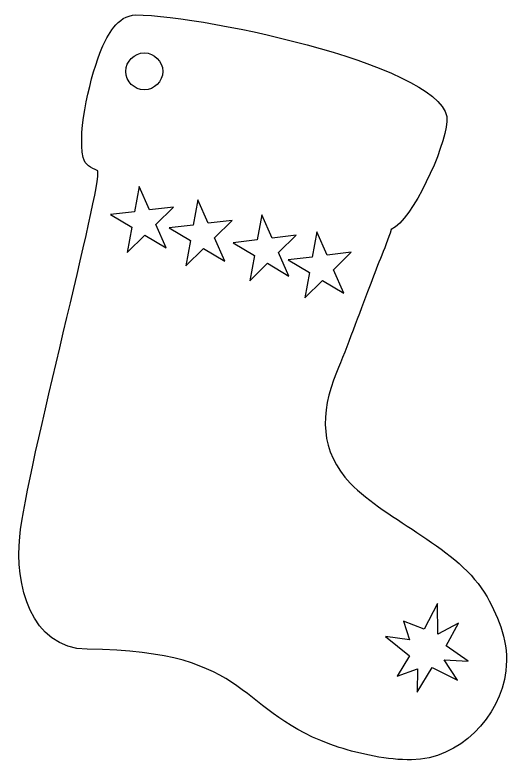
# Model space of a CAD drawing. Header units: centimetres. Extents: x 2 to 128, y -104 to 2.
# Drawn here: x 98.39 to 105.03, y -23.51 to -13.5 of the extents above; entities that cross this region are included whole.
import ezdxf

# ---------------------------------------------------------------- set-up
doc = ezdxf.new("R2010")
doc.units = ezdxf.units.CM
doc.header["$MEASUREMENT"] = 0
doc.layers.add('layer 1', color=7, linetype='Continuous')

msp = doc.modelspace()

# ---------------------------------------------------------------- linework, layer by layer
at = {"layer": 'layer 1', "color": 250}
for points, knots in [([(98.45553, -20.50967), (98.39087, -21.13645), (98.59743, -22.01257), (99.36145, -22.01951), (99.36145, -22.01951), (101.63545, -22.04013), (101.3238, -22.87309), (102.74898, -23.33748), (102.74898, -23.33748), (103.024, -23.42709), (103.40092, -23.50813), (103.72021, -23.50415), (103.72021, -23.50415), (104.35875, -23.49615), (104.91425, -22.93497), (104.98663, -22.31035), (104.98663, -22.31035), (105.03024, -21.9341), (104.8993, -21.60952), (104.73369, -21.31696), (104.73369, -21.31696), (104.35909, -20.65536), (103.38752, -20.29881), (102.89658, -19.79165), (102.89658, -19.79165), (102.49201, -19.37371), (102.48179, -18.85001), (102.71277, -18.30361), (102.71277, -18.30361), (102.85356, -17.97055), (103.01422, -17.51035), (103.15526, -17.15553), (103.15526, -17.15553), (103.20542, -17.02933), (103.24817, -16.90105), (103.30028, -16.77499), (103.30028, -16.77499), (103.35071, -16.65298), (103.41179, -16.50557), (103.44662, -16.38697), (103.44662, -16.38697), (103.73648, -16.24375), (104.16432, -15.30811), (104.19547, -14.93313), (104.19547, -14.93313), (104.25487, -14.21742), (100.98967, -13.51617), (100.01679, -13.50429), (100.01679, -13.50429), (99.7603, -13.51399), (99.63297, -13.78348), (99.55978, -13.95158), (99.55978, -13.95158), (99.41832, -14.27656), (99.22412, -15.05906), (99.30853, -15.41741), (99.30853, -15.41741), (99.33329, -15.52257), (99.408, -15.55215), (99.50403, -15.59662), (99.50403, -15.59662), (99.56969, -15.79209), (98.55335, -19.56139), (98.45553, -20.50967)], [0, 0, 0, 0, 0.05882353, 0.05882353, 0.05882353, 0.05882353, 0.11764706, 0.11764706, 0.11764706, 0.11764706, 0.17647059, 0.17647059, 0.17647059, 0.17647059, 0.23529412, 0.23529412, 0.23529412, 0.23529412, 0.29411765, 0.29411765, 0.29411765, 0.29411765, 0.35294118, 0.35294118, 0.35294118, 0.35294118, 0.41176471, 0.41176471, 0.41176471, 0.41176471, 0.47058824, 0.47058824, 0.47058824, 0.47058824, 0.52941176, 0.52941176, 0.52941176, 0.52941176, 0.58823529, 0.58823529, 0.58823529, 0.58823529, 0.64705882, 0.64705882, 0.64705882, 0.64705882, 0.70588235, 0.70588235, 0.70588235, 0.70588235, 0.76470588, 0.76470588, 0.76470588, 0.76470588, 0.82352941, 0.82352941, 0.82352941, 0.82352941, 0.88235294, 0.88235294, 0.88235294, 0.88235294, 1, 1, 1, 1]), ([(100.12932, -14.50987), (100.26596, -14.50987), (100.37673, -14.3991), (100.37673, -14.26246), (100.37673, -14.26246), (100.37673, -14.12583), (100.26596, -14.01506), (100.12932, -14.01506), (100.12932, -14.01506), (99.99269, -14.01506), (99.88192, -14.12583), (99.88192, -14.26246), (99.88192, -14.26246), (99.88192, -14.3991), (99.99269, -14.50987), (100.12932, -14.50987)], [0, 0, 0, 0, 0.2, 0.2, 0.2, 0.2, 0.4, 0.4, 0.4, 0.4, 0.6, 0.6, 0.6, 0.6, 1, 1, 1, 1]), ([(100.52285, -16.08363), (100.52285, -16.08363), (100.28429, -16.31644), (100.28429, -16.31644), (100.28429, -16.31644), (100.28429, -16.31644), (100.424, -16.63115), (100.424, -16.63115), (100.424, -16.63115), (100.424, -16.63115), (100.13801, -16.45979), (100.13801, -16.45979), (100.13801, -16.45979), (100.13801, -16.45979), (99.90031, -16.69358), (99.90031, -16.69358), (99.90031, -16.69358), (99.90031, -16.69358), (99.96211, -16.35485), (99.96211, -16.35485), (99.96211, -16.35485), (99.96211, -16.35485), (99.67551, -16.18464), (99.67551, -16.18464), (99.67551, -16.18464), (99.67551, -16.18464), (99.9997, -16.14666), (99.9997, -16.14666), (99.9997, -16.14666), (99.9997, -16.14666), (100.06026, -15.80766), (100.06026, -15.80766), (100.06026, -15.80766), (100.06026, -15.80766), (100.19882, -16.12293), (100.19882, -16.12293), (100.19882, -16.12293), (100.19882, -16.12293), (100.52285, -16.08363), (100.52285, -16.08363)], [0, 0, 0, 0, 0.09090909, 0.09090909, 0.09090909, 0.09090909, 0.18181818, 0.18181818, 0.18181818, 0.18181818, 0.27272727, 0.27272727, 0.27272727, 0.27272727, 0.36363636, 0.36363636, 0.36363636, 0.36363636, 0.45454545, 0.45454545, 0.45454545, 0.45454545, 0.54545455, 0.54545455, 0.54545455, 0.54545455, 0.63636364, 0.63636364, 0.63636364, 0.63636364, 0.72727273, 0.72727273, 0.72727273, 0.72727273, 0.81818182, 0.81818182, 0.81818182, 0.81818182, 1, 1, 1, 1]), ([(100.92597, -16.63829), (100.92597, -16.63829), (100.68828, -16.87209), (100.68828, -16.87209), (100.68828, -16.87209), (100.68828, -16.87209), (100.75008, -16.53335), (100.75008, -16.53335), (100.75008, -16.53335), (100.75008, -16.53335), (100.46347, -16.36313), (100.46347, -16.36313), (100.46347, -16.36313), (100.46347, -16.36313), (100.78768, -16.32515), (100.78768, -16.32515), (100.78768, -16.32515), (100.78768, -16.32515), (100.84824, -15.98615), (100.84824, -15.98615), (100.84824, -15.98615), (100.84824, -15.98615), (100.98678, -16.30143), (100.98678, -16.30143), (100.98678, -16.30143), (100.98678, -16.30143), (101.31082, -16.26212), (101.31082, -16.26212), (101.31082, -16.26212), (101.31082, -16.26212), (101.07227, -16.49493), (101.07227, -16.49493), (101.07227, -16.49493), (101.07227, -16.49493), (101.21198, -16.80965), (101.21198, -16.80965), (101.21198, -16.80965), (101.21198, -16.80965), (100.92597, -16.63829), (100.92597, -16.63829)], [0, 0, 0, 0, 0.09090909, 0.09090909, 0.09090909, 0.09090909, 0.18181818, 0.18181818, 0.18181818, 0.18181818, 0.27272727, 0.27272727, 0.27272727, 0.27272727, 0.36363636, 0.36363636, 0.36363636, 0.36363636, 0.45454545, 0.45454545, 0.45454545, 0.45454545, 0.54545455, 0.54545455, 0.54545455, 0.54545455, 0.63636364, 0.63636364, 0.63636364, 0.63636364, 0.72727273, 0.72727273, 0.72727273, 0.72727273, 0.81818182, 0.81818182, 0.81818182, 0.81818182, 1, 1, 1, 1]), ([(101.78508, -16.83918), (101.78508, -16.83918), (101.54738, -17.07298), (101.54738, -17.07298), (101.54738, -17.07298), (101.54738, -17.07298), (101.60918, -16.73424), (101.60918, -16.73424), (101.60918, -16.73424), (101.60918, -16.73424), (101.32257, -16.56402), (101.32257, -16.56402), (101.32257, -16.56402), (101.32257, -16.56402), (101.64678, -16.52604), (101.64678, -16.52604), (101.64678, -16.52604), (101.64678, -16.52604), (101.70734, -16.18706), (101.70734, -16.18706), (101.70734, -16.18706), (101.70734, -16.18706), (101.8459, -16.50231), (101.8459, -16.50231), (101.8459, -16.50231), (101.8459, -16.50231), (102.16992, -16.463), (102.16992, -16.463), (102.16992, -16.463), (102.16992, -16.463), (101.93137, -16.69582), (101.93137, -16.69582), (101.93137, -16.69582), (101.93137, -16.69582), (102.07108, -17.01055), (102.07108, -17.01055), (102.07108, -17.01055), (102.07108, -17.01055), (101.78508, -16.83918), (101.78508, -16.83918)], [0, 0, 0, 0, 0.09090909, 0.09090909, 0.09090909, 0.09090909, 0.18181818, 0.18181818, 0.18181818, 0.18181818, 0.27272727, 0.27272727, 0.27272727, 0.27272727, 0.36363636, 0.36363636, 0.36363636, 0.36363636, 0.45454545, 0.45454545, 0.45454545, 0.45454545, 0.54545455, 0.54545455, 0.54545455, 0.54545455, 0.63636364, 0.63636364, 0.63636364, 0.63636364, 0.72727273, 0.72727273, 0.72727273, 0.72727273, 0.81818182, 0.81818182, 0.81818182, 0.81818182, 1, 1, 1, 1]), ([(102.28657, -17.30157), (102.28657, -17.30157), (102.34838, -16.96284), (102.34838, -16.96284), (102.34838, -16.96284), (102.34838, -16.96284), (102.06177, -16.79263), (102.06177, -16.79263), (102.06177, -16.79263), (102.06177, -16.79263), (102.38596, -16.75465), (102.38596, -16.75465), (102.38596, -16.75465), (102.38596, -16.75465), (102.44652, -16.41565), (102.44652, -16.41565), (102.44652, -16.41565), (102.44652, -16.41565), (102.58508, -16.73091), (102.58508, -16.73091), (102.58508, -16.73091), (102.58508, -16.73091), (102.90912, -16.6916), (102.90912, -16.6916), (102.90912, -16.6916), (102.90912, -16.6916), (102.67056, -16.92444), (102.67056, -16.92444), (102.67056, -16.92444), (102.67056, -16.92444), (102.81026, -17.23915), (102.81026, -17.23915), (102.81026, -17.23915), (102.81026, -17.23915), (102.52427, -17.06777), (102.52427, -17.06777), (102.52427, -17.06777), (102.52427, -17.06777), (102.28657, -17.30157), (102.28657, -17.30157)], [0, 0, 0, 0, 0.09090909, 0.09090909, 0.09090909, 0.09090909, 0.18181818, 0.18181818, 0.18181818, 0.18181818, 0.27272727, 0.27272727, 0.27272727, 0.27272727, 0.36363636, 0.36363636, 0.36363636, 0.36363636, 0.45454545, 0.45454545, 0.45454545, 0.45454545, 0.54545455, 0.54545455, 0.54545455, 0.54545455, 0.63636364, 0.63636364, 0.63636364, 0.63636364, 0.72727273, 0.72727273, 0.72727273, 0.72727273, 0.81818182, 0.81818182, 0.81818182, 0.81818182, 1, 1, 1, 1]), ([(103.69154, -21.89583), (103.69154, -21.89583), (103.61075, -21.64356), (103.61075, -21.64356), (103.61075, -21.64356), (103.61075, -21.64356), (103.8899, -21.75093), (103.8899, -21.75093), (103.8899, -21.75093), (103.8899, -21.75093), (104.06994, -21.40779), (104.06994, -21.40779), (104.06994, -21.40779), (104.06994, -21.40779), (104.07493, -21.81833), (104.07493, -21.81833), (104.07493, -21.81833), (104.07493, -21.81833), (104.34852, -21.66886), (104.34852, -21.66886), (104.34852, -21.66886), (104.34852, -21.66886), (104.18278, -21.97273), (104.18278, -21.97273), (104.18278, -21.97273), (104.18278, -21.97273), (104.48086, -22.18179), (104.48086, -22.18179), (104.48086, -22.18179), (104.48086, -22.18179), (104.15877, -22.16057), (104.15877, -22.16057), (104.15877, -22.16057), (104.15877, -22.16057), (104.33477, -22.43544), (104.33477, -22.43544), (104.33477, -22.43544), (104.33477, -22.43544), (103.99525, -22.26506), (103.99525, -22.26506), (103.99525, -22.26506), (103.99525, -22.26506), (103.79454, -22.59761), (103.79454, -22.59761), (103.79454, -22.59761), (103.79454, -22.59761), (103.79736, -22.28117), (103.79736, -22.28117), (103.79736, -22.28117), (103.79736, -22.28117), (103.52642, -22.38134), (103.52642, -22.38134), (103.52642, -22.38134), (103.52642, -22.38134), (103.69125, -22.11051), (103.69125, -22.11051), (103.69125, -22.11051), (103.69125, -22.11051), (103.37069, -21.84843), (103.37069, -21.84843), (103.37069, -21.84843), (103.37069, -21.84843), (103.69154, -21.89583), (103.69154, -21.89583)], [0, 0, 0, 0, 0.05882353, 0.05882353, 0.05882353, 0.05882353, 0.11764706, 0.11764706, 0.11764706, 0.11764706, 0.17647059, 0.17647059, 0.17647059, 0.17647059, 0.23529412, 0.23529412, 0.23529412, 0.23529412, 0.29411765, 0.29411765, 0.29411765, 0.29411765, 0.35294118, 0.35294118, 0.35294118, 0.35294118, 0.41176471, 0.41176471, 0.41176471, 0.41176471, 0.47058824, 0.47058824, 0.47058824, 0.47058824, 0.52941176, 0.52941176, 0.52941176, 0.52941176, 0.58823529, 0.58823529, 0.58823529, 0.58823529, 0.64705882, 0.64705882, 0.64705882, 0.64705882, 0.70588235, 0.70588235, 0.70588235, 0.70588235, 0.76470588, 0.76470588, 0.76470588, 0.76470588, 0.82352941, 0.82352941, 0.82352941, 0.82352941, 0.88235294, 0.88235294, 0.88235294, 0.88235294, 1, 1, 1, 1])]:
    msp.add_open_spline(points, degree=3, knots=knots, dxfattribs=at)

doc.saveas('drawing.dxf')
